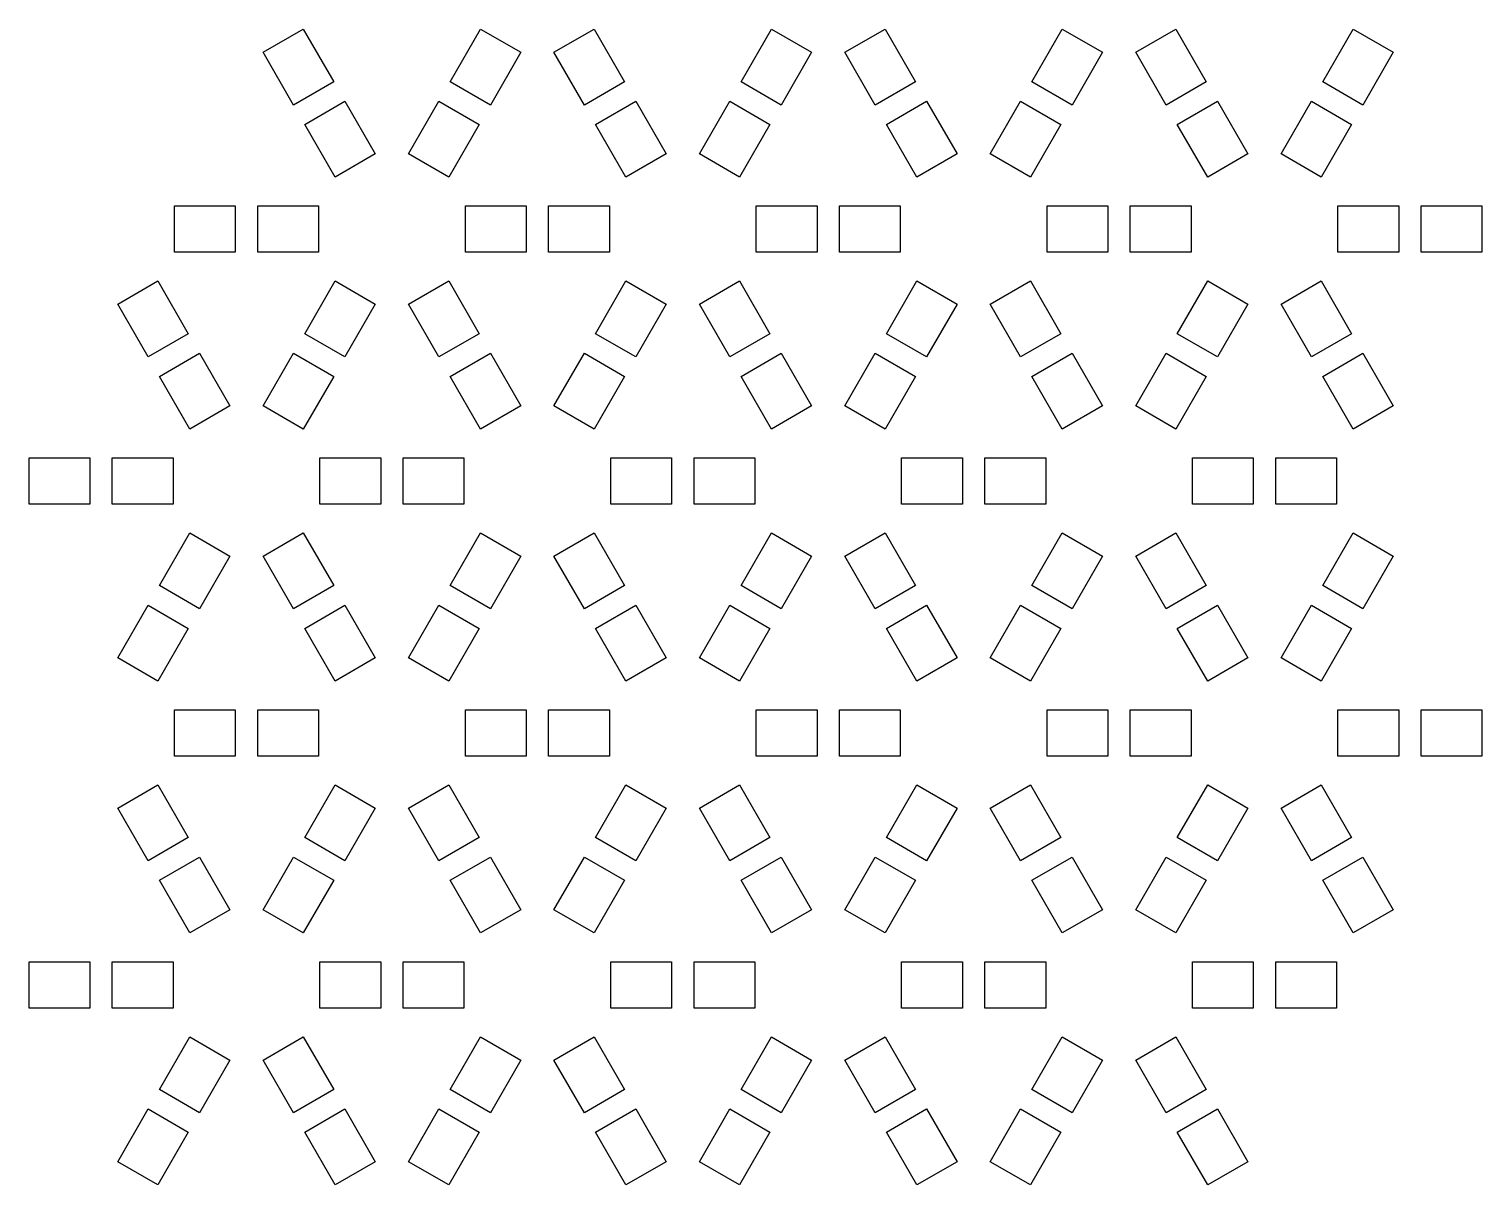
# Model space of a CAD drawing. Extents: x -23 to 129, y -99 to 21.
import ezdxf

# ---------------------------------------------------------------- set-up
doc = ezdxf.new("R2010")
doc.units = 0

msp = doc.modelspace()

# ---------------------------------------------------------------- linework, layer by layer
for points in [[(9.07, 15.32, 0), (4.89, 12.9, 0), (1.73, 18.39, 0), (5.91, 20.8, 0), (9.07, 15.32, 0)], [(25.37, 12.9, 0), (21.19, 15.32, 0), (24.35, 20.8, 0), (28.53, 18.39, 0), (25.37, 12.9, 0)], [(39.33, 15.32, 0), (35.15, 12.9, 0), (31.99, 18.39, 0), (36.17, 20.8, 0), (39.33, 15.32, 0)], [(55.63, 12.9, 0), (51.45, 15.32, 0), (54.61, 20.8, 0), (58.79, 18.39, 0), (55.63, 12.9, 0)], [(69.59, 15.32, 0), (65.41, 12.9, 0), (62.25, 18.39, 0), (66.43, 20.8, 0), (69.59, 15.32, 0)], [(85.89, 12.9, 0), (81.71, 15.32, 0), (84.87, 20.8, 0), (89.05, 18.39, 0), (85.89, 12.9, 0)], [(99.85, 15.32, 0), (95.67, 12.9, 0), (92.51, 18.39, 0), (96.69, 20.8, 0), (99.85, 15.32, 0)], [(116.15, 12.9, 0), (111.97, 15.32, 0), (115.13, 20.8, 0), (119.31, 18.39, 0), (116.15, 12.9, 0)], [(13.4, 7.82, 0), (9.22, 5.4, 0), (6.06, 10.89, 0), (10.24, 13.3, 0), (13.4, 7.82, 0)], [(21.04, 5.4, 0), (16.86, 7.82, 0), (20.02, 13.3, 0), (24.2, 10.89, 0), (21.04, 5.4, 0)], [(43.66, 7.82, 0), (39.48, 5.4, 0), (36.32, 10.89, 0), (40.5, 13.3, 0), (43.66, 7.82, 0)], [(51.3, 5.4, 0), (47.12, 7.82, 0), (50.28, 13.3, 0), (54.46, 10.89, 0), (51.3, 5.4, 0)], [(73.92, 7.82, 0), (69.74, 5.4, 0), (66.58, 10.89, 0), (70.76, 13.3, 0), (73.92, 7.82, 0)], [(81.56, 5.4, 0), (77.38, 7.82, 0), (80.54, 13.3, 0), (84.72, 10.89, 0), (81.56, 5.4, 0)], [(104.18, 7.82, 0), (100, 5.4, 0), (96.84, 10.89, 0), (101.02, 13.3, 0), (104.18, 7.82, 0)], [(111.82, 5.4, 0), (107.64, 7.82, 0), (110.8, 13.3, 0), (114.98, 10.89, 0), (111.82, 5.4, 0)], [(-1.17, 2.42, 0), (-1.17, -2.42, 0), (-7.5, -2.42, 0), (-7.5, 2.42, 0), (-1.17, 2.42, 0)], [(7.49, 2.42, 0), (7.49, -2.42, 0), (1.16, -2.42, 0), (1.16, 2.42, 0), (7.49, 2.42, 0)], [(22.77, -2.42, 0), (22.77, 2.42, 0), (29.1, 2.42, 0), (29.1, -2.42, 0), (22.77, -2.42, 0)], [(31.43, -2.42, 0), (31.43, 2.42, 0), (37.76, 2.42, 0), (37.76, -2.42, 0), (31.43, -2.42, 0)], [(53.03, -2.42, 0), (53.03, 2.42, 0), (59.36, 2.42, 0), (59.36, -2.42, 0), (53.03, -2.42, 0)], [(61.69, -2.42, 0), (61.69, 2.42, 0), (68.02, 2.42, 0), (68.02, -2.42, 0), (61.69, -2.42, 0)], [(83.29, -2.42, 0), (83.29, 2.42, 0), (89.62, 2.42, 0), (89.62, -2.42, 0), (83.29, -2.42, 0)], [(91.95, -2.42, 0), (91.95, 2.42, 0), (98.28, 2.42, 0), (98.28, -2.42, 0), (91.95, -2.42, 0)], [(113.55, -2.42, 0), (113.55, 2.42, 0), (119.88, 2.42, 0), (119.88, -2.42, 0), (113.55, -2.42, 0)], [(122.21, -2.42, 0), (122.21, 2.42, 0), (128.54, 2.42, 0), (128.54, -2.42, 0), (122.21, -2.42, 0)], [(-6.06, -10.89, 0), (-10.24, -13.3, 0), (-13.4, -7.82, 0), (-9.22, -5.4, 0), (-6.06, -10.89, 0)], [(9.22, -5.4, 0), (13.4, -7.82, 0), (10.24, -13.3, 0), (6.06, -10.89, 0), (9.22, -5.4, 0)], [(16.86, -7.82, 0), (21.04, -5.4, 0), (24.2, -10.89, 0), (20.02, -13.3, 0), (16.86, -7.82, 0)], [(39.48, -5.4, 0), (43.66, -7.82, 0), (40.5, -13.3, 0), (36.32, -10.89, 0), (39.48, -5.4, 0)], [(47.12, -7.82, 0), (51.3, -5.4, 0), (54.46, -10.89, 0), (50.28, -13.3, 0), (47.12, -7.82, 0)], [(69.74, -5.4, 0), (73.92, -7.82, 0), (70.76, -13.3, 0), (66.58, -10.89, 0), (69.74, -5.4, 0)], [(77.38, -7.82, 0), (81.56, -5.4, 0), (84.72, -10.89, 0), (80.54, -13.3, 0), (77.38, -7.82, 0)], [(100, -5.4, 0), (104.18, -7.82, 0), (101.02, -13.3, 0), (96.84, -10.89, 0), (100, -5.4, 0)], [(107.64, -7.82, 0), (111.82, -5.4, 0), (114.98, -10.89, 0), (110.8, -13.3, 0), (107.64, -7.82, 0)], [(-1.73, -18.39, 0), (-5.91, -20.8, 0), (-9.07, -15.32, 0), (-4.89, -12.9, 0), (-1.73, -18.39, 0)], [(4.89, -12.9, 0), (9.07, -15.32, 0), (5.91, -20.8, 0), (1.73, -18.39, 0), (4.89, -12.9, 0)], [(21.19, -15.32, 0), (25.37, -12.9, 0), (28.53, -18.39, 0), (24.35, -20.8, 0), (21.19, -15.32, 0)], [(35.15, -12.9, 0), (39.33, -15.32, 0), (36.17, -20.8, 0), (31.99, -18.39, 0), (35.15, -12.9, 0)], [(51.45, -15.32, 0), (55.63, -12.9, 0), (58.79, -18.39, 0), (54.61, -20.8, 0), (51.45, -15.32, 0)], [(65.41, -12.9, 0), (69.59, -15.32, 0), (66.43, -20.8, 0), (62.25, -18.39, 0), (65.41, -12.9, 0)], [(81.71, -15.32, 0), (85.89, -12.9, 0), (89.05, -18.39, 0), (84.87, -20.8, 0), (81.71, -15.32, 0)], [(95.67, -12.9, 0), (99.85, -15.32, 0), (96.69, -20.8, 0), (92.51, -18.39, 0), (95.67, -12.9, 0)], [(111.97, -15.32, 0), (116.15, -12.9, 0), (119.31, -18.39, 0), (115.13, -20.8, 0), (111.97, -15.32, 0)], [(-16.3, -23.79, 0), (-16.3, -28.62, 0), (-22.62, -28.62, 0), (-22.62, -23.79, 0), (-16.3, -23.79, 0)], [(-7.64, -23.79, 0), (-7.64, -28.62, 0), (-13.97, -28.62, 0), (-13.97, -23.79, 0), (-7.64, -23.79, 0)], [(7.64, -28.62, 0), (7.64, -23.79, 0), (13.97, -23.79, 0), (13.97, -28.62, 0), (7.64, -28.62, 0)], [(16.3, -28.62, 0), (16.3, -23.79, 0), (22.62, -23.79, 0), (22.62, -28.62, 0), (16.3, -28.62, 0)], [(37.9, -28.62, 0), (37.9, -23.79, 0), (44.23, -23.79, 0), (44.23, -28.62, 0), (37.9, -28.62, 0)], [(46.56, -28.62, 0), (46.56, -23.79, 0), (52.89, -23.79, 0), (52.89, -28.62, 0), (46.56, -28.62, 0)], [(68.16, -28.62, 0), (68.16, -23.79, 0), (74.49, -23.79, 0), (74.49, -28.62, 0), (68.16, -28.62, 0)], [(76.82, -28.62, 0), (76.82, -23.79, 0), (83.15, -23.79, 0), (83.15, -28.62, 0), (76.82, -28.62, 0)], [(98.42, -28.62, 0), (98.42, -23.79, 0), (104.75, -23.79, 0), (104.75, -28.62, 0), (98.42, -28.62, 0)], [(107.08, -28.62, 0), (107.08, -23.79, 0), (113.41, -23.79, 0), (113.41, -28.62, 0), (107.08, -28.62, 0)], [(-5.91, -31.61, 0), (-1.73, -34.03, 0), (-4.89, -39.51, 0), (-9.07, -37.09, 0), (-5.91, -31.61, 0)], [(1.73, -34.03, 0), (5.91, -31.61, 0), (9.07, -37.09, 0), (4.89, -39.51, 0), (1.73, -34.03, 0)], [(24.35, -31.61, 0), (28.53, -34.03, 0), (25.37, -39.51, 0), (21.19, -37.09, 0), (24.35, -31.61, 0)], [(31.99, -34.03, 0), (36.17, -31.61, 0), (39.33, -37.09, 0), (35.15, -39.51, 0), (31.99, -34.03, 0)], [(54.61, -31.61, 0), (58.79, -34.03, 0), (55.63, -39.51, 0), (51.45, -37.09, 0), (54.61, -31.61, 0)], [(62.25, -34.03, 0), (66.43, -31.61, 0), (69.59, -37.09, 0), (65.41, -39.51, 0), (62.25, -34.03, 0)], [(84.87, -31.61, 0), (89.05, -34.03, 0), (85.89, -39.51, 0), (81.71, -37.09, 0), (84.87, -31.61, 0)], [(92.51, -34.03, 0), (96.69, -31.61, 0), (99.85, -37.09, 0), (95.67, -39.51, 0), (92.51, -34.03, 0)], [(116.15, -39.51, 0), (111.97, -37.09, 0), (115.13, -31.61, 0), (119.31, -34.03, 0), (116.15, -39.51, 0)], [(-10.24, -39.11, 0), (-6.06, -41.53, 0), (-9.22, -47.01, 0), (-13.4, -44.59, 0), (-10.24, -39.11, 0)], [(6.06, -41.53, 0), (10.24, -39.11, 0), (13.4, -44.59, 0), (9.22, -47.01, 0), (6.06, -41.53, 0)], [(20.02, -39.11, 0), (24.2, -41.53, 0), (21.04, -47.01, 0), (16.86, -44.59, 0), (20.02, -39.11, 0)], [(36.32, -41.53, 0), (40.5, -39.11, 0), (43.66, -44.59, 0), (39.48, -47.01, 0), (36.32, -41.53, 0)], [(50.28, -39.11, 0), (54.46, -41.53, 0), (51.3, -47.01, 0), (47.12, -44.59, 0), (50.28, -39.11, 0)], [(66.58, -41.53, 0), (70.76, -39.11, 0), (73.92, -44.59, 0), (69.74, -47.01, 0), (66.58, -41.53, 0)], [(80.54, -39.11, 0), (84.72, -41.53, 0), (81.56, -47.01, 0), (77.38, -44.59, 0), (80.54, -39.11, 0)], [(96.84, -41.53, 0), (101.02, -39.11, 0), (104.18, -44.59, 0), (100, -47.01, 0), (96.84, -41.53, 0)], [(111.82, -47.01, 0), (107.64, -44.59, 0), (110.8, -39.11, 0), (114.98, -41.53, 0), (111.82, -47.01, 0)], [(-1.17, -50, 0), (-1.17, -54.83, 0), (-7.5, -54.83, 0), (-7.5, -50, 0), (-1.17, -50, 0)], [(7.49, -50, 0), (7.49, -54.83, 0), (1.16, -54.83, 0), (1.16, -50, 0), (7.49, -50, 0)], [(22.77, -54.83, 0), (22.77, -50, 0), (29.1, -50, 0), (29.1, -54.83, 0), (22.77, -54.83, 0)], [(31.43, -54.83, 0), (31.43, -50, 0), (37.76, -50, 0), (37.76, -54.83, 0), (31.43, -54.83, 0)], [(53.03, -54.83, 0), (53.03, -50, 0), (59.36, -50, 0), (59.36, -54.83, 0), (53.03, -54.83, 0)], [(61.69, -54.83, 0), (61.69, -50, 0), (68.02, -50, 0), (68.02, -54.83, 0), (61.69, -54.83, 0)], [(83.29, -54.83, 0), (83.29, -50, 0), (89.62, -50, 0), (89.62, -54.83, 0), (83.29, -54.83, 0)], [(91.95, -54.83, 0), (91.95, -50, 0), (98.28, -50, 0), (98.28, -54.83, 0), (91.95, -54.83, 0)], [(113.55, -54.83, 0), (113.55, -50, 0), (119.88, -50, 0), (119.88, -54.83, 0), (113.55, -54.83, 0)], [(122.21, -54.83, 0), (122.21, -50, 0), (128.54, -50, 0), (128.54, -54.83, 0), (122.21, -54.83, 0)], [(-6.06, -63.3, 0), (-10.24, -65.71, 0), (-13.4, -60.23, 0), (-9.22, -57.82, 0), (-6.06, -63.3, 0)], [(9.22, -57.82, 0), (13.4, -60.23, 0), (10.24, -65.71, 0), (6.06, -63.3, 0), (9.22, -57.82, 0)], [(16.86, -60.23, 0), (21.04, -57.82, 0), (24.2, -63.3, 0), (20.02, -65.71, 0), (16.86, -60.23, 0)], [(39.48, -57.82, 0), (43.66, -60.23, 0), (40.5, -65.71, 0), (36.32, -63.3, 0), (39.48, -57.82, 0)], [(47.12, -60.23, 0), (51.3, -57.82, 0), (54.46, -63.3, 0), (50.28, -65.71, 0), (47.12, -60.23, 0)], [(69.74, -57.82, 0), (73.92, -60.23, 0), (70.76, -65.71, 0), (66.58, -63.3, 0), (69.74, -57.82, 0)], [(77.38, -60.23, 0), (81.56, -57.82, 0), (84.72, -63.3, 0), (80.54, -65.71, 0), (77.38, -60.23, 0)], [(100, -57.82, 0), (104.18, -60.23, 0), (101.02, -65.71, 0), (96.84, -63.3, 0), (100, -57.82, 0)], [(107.64, -60.23, 0), (111.82, -57.82, 0), (114.98, -63.3, 0), (110.8, -65.71, 0), (107.64, -60.23, 0)], [(-1.73, -70.8, 0), (-5.91, -73.21, 0), (-9.07, -67.73, 0), (-4.89, -65.32, 0), (-1.73, -70.8, 0)], [(4.89, -65.32, 0), (9.07, -67.73, 0), (5.91, -73.21, 0), (1.73, -70.8, 0), (4.89, -65.32, 0)], [(21.19, -67.73, 0), (25.37, -65.32, 0), (28.53, -70.8, 0), (24.35, -73.21, 0), (21.19, -67.73, 0)], [(35.15, -65.32, 0), (39.33, -67.73, 0), (36.17, -73.21, 0), (31.99, -70.8, 0), (35.15, -65.32, 0)], [(51.45, -67.73, 0), (55.63, -65.32, 0), (58.79, -70.8, 0), (54.61, -73.21, 0), (51.45, -67.73, 0)], [(65.41, -65.32, 0), (69.59, -67.73, 0), (66.43, -73.21, 0), (62.25, -70.8, 0), (65.41, -65.32, 0)], [(81.71, -67.73, 0), (85.89, -65.32, 0), (89.05, -70.8, 0), (84.87, -73.21, 0), (81.71, -67.73, 0)], [(95.67, -65.32, 0), (99.85, -67.73, 0), (96.69, -73.21, 0), (92.51, -70.8, 0), (95.67, -65.32, 0)], [(111.97, -67.73, 0), (116.15, -65.32, 0), (119.31, -70.8, 0), (115.13, -73.21, 0), (111.97, -67.73, 0)], [(-16.3, -76.2, 0), (-16.3, -81.03, 0), (-22.62, -81.03, 0), (-22.62, -76.2, 0), (-16.3, -76.2, 0)], [(-7.64, -76.2, 0), (-7.64, -81.03, 0), (-13.97, -81.03, 0), (-13.97, -76.2, 0), (-7.64, -76.2, 0)], [(7.64, -81.03, 0), (7.64, -76.2, 0), (13.97, -76.2, 0), (13.97, -81.03, 0), (7.64, -81.03, 0)], [(16.3, -81.03, 0), (16.3, -76.2, 0), (22.62, -76.2, 0), (22.62, -81.03, 0), (16.3, -81.03, 0)], [(37.9, -81.03, 0), (37.9, -76.2, 0), (44.23, -76.2, 0), (44.23, -81.03, 0), (37.9, -81.03, 0)], [(46.56, -81.03, 0), (46.56, -76.2, 0), (52.89, -76.2, 0), (52.89, -81.03, 0), (46.56, -81.03, 0)], [(68.16, -81.03, 0), (68.16, -76.2, 0), (74.49, -76.2, 0), (74.49, -81.03, 0), (68.16, -81.03, 0)], [(76.82, -81.03, 0), (76.82, -76.2, 0), (83.15, -76.2, 0), (83.15, -81.03, 0), (76.82, -81.03, 0)], [(98.42, -81.03, 0), (98.42, -76.2, 0), (104.75, -76.2, 0), (104.75, -81.03, 0), (98.42, -81.03, 0)], [(107.08, -81.03, 0), (107.08, -76.2, 0), (113.41, -76.2, 0), (113.41, -81.03, 0), (107.08, -81.03, 0)], [(-5.91, -84.02, 0), (-1.73, -86.44, 0), (-4.89, -91.92, 0), (-9.07, -89.5, 0), (-5.91, -84.02, 0)], [(1.73, -86.44, 0), (5.91, -84.02, 0), (9.07, -89.5, 0), (4.89, -91.92, 0), (1.73, -86.44, 0)], [(24.35, -84.02, 0), (28.53, -86.44, 0), (25.37, -91.92, 0), (21.19, -89.5, 0), (24.35, -84.02, 0)], [(31.99, -86.44, 0), (36.17, -84.02, 0), (39.33, -89.5, 0), (35.15, -91.92, 0), (31.99, -86.44, 0)], [(54.61, -84.02, 0), (58.79, -86.44, 0), (55.63, -91.92, 0), (51.45, -89.5, 0), (54.61, -84.02, 0)], [(62.25, -86.44, 0), (66.43, -84.02, 0), (69.59, -89.5, 0), (65.41, -91.92, 0), (62.25, -86.44, 0)], [(84.87, -84.02, 0), (89.05, -86.44, 0), (85.89, -91.92, 0), (81.71, -89.5, 0), (84.87, -84.02, 0)], [(92.51, -86.44, 0), (96.69, -84.02, 0), (99.85, -89.5, 0), (95.67, -91.92, 0), (92.51, -86.44, 0)], [(-10.24, -91.52, 0), (-6.06, -93.94, 0), (-9.22, -99.42, 0), (-13.4, -97, 0), (-10.24, -91.52, 0)], [(6.06, -93.94, 0), (10.24, -91.52, 0), (13.4, -97, 0), (9.22, -99.42, 0), (6.06, -93.94, 0)], [(20.02, -91.52, 0), (24.2, -93.94, 0), (21.04, -99.42, 0), (16.86, -97, 0), (20.02, -91.52, 0)], [(36.32, -93.94, 0), (40.5, -91.52, 0), (43.66, -97, 0), (39.48, -99.42, 0), (36.32, -93.94, 0)], [(50.28, -91.52, 0), (54.46, -93.94, 0), (51.3, -99.42, 0), (47.12, -97, 0), (50.28, -91.52, 0)], [(66.58, -93.94, 0), (70.76, -91.52, 0), (73.92, -97, 0), (69.74, -99.42, 0), (66.58, -93.94, 0)], [(80.54, -91.52, 0), (84.72, -93.94, 0), (81.56, -99.42, 0), (77.38, -97, 0), (80.54, -91.52, 0)], [(96.84, -93.94, 0), (101.02, -91.52, 0), (104.18, -97, 0), (100, -99.42, 0), (96.84, -93.94, 0)]]:
    msp.add_polyline3d(points)

doc.saveas('drawing.dxf')
